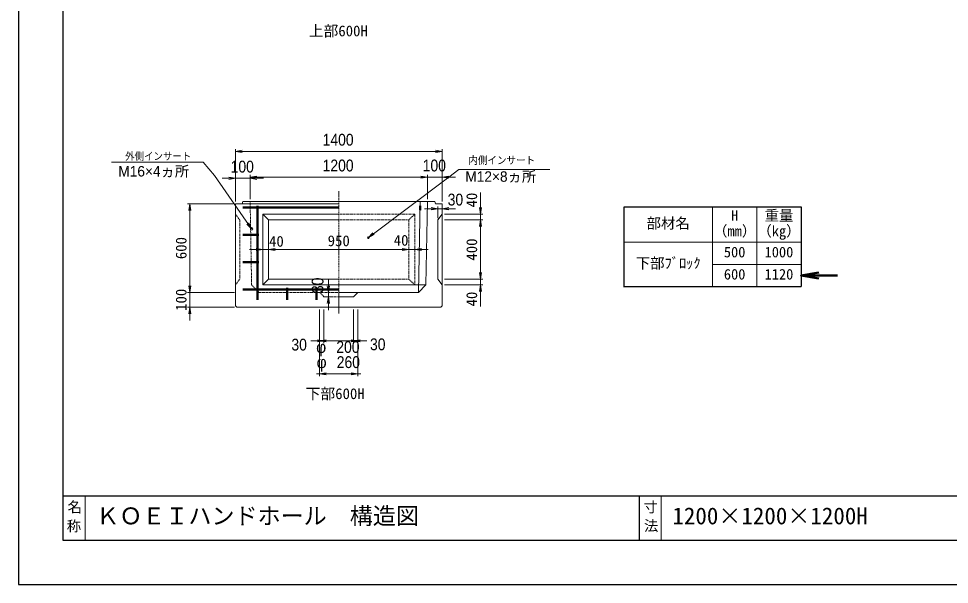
# Model space of a CAD drawing. Units: millimetres, scale not verified. Extents: x -210 to 210, y -148 to 148.
# Drawn here: x -210 to 0, y -148.5 to -20.9 of the extents above; entities that cross this region are included whole.
import ezdxf
from ezdxf.enums import TextEntityAlignment as Align

# ---------------------------------------------------------------- set-up
doc = ezdxf.new("R2010")
doc.units = ezdxf.units.MM
doc.linetypes.add('USER1', pattern=[12.95, 6.35, -3.175, 0.25, -3.175])
doc.linetypes.add('USER2', pattern=[4.7625, 3.175, -1.5875])
doc.layers.add('0-0', color=7, linetype='Continuous')
for name, color, linetype, lineweight in [('0-1_0', 5, 'Continuous', 25), ('0-2_dims', 2, 'Continuous', 13), ('0-4_pen2実線', 3, 'Continuous', 13), ('0-5_pen3実線', 7, 'Continuous', 18), ('0-6_pen4実線', 6, 'Continuous', 25), ('0-7_pen1一点', 4, 'USER1', 13), ('0-8_pen2破線', 3, 'USER2', 13), ('0-9_鉄筋１', 7, 'Continuous', 50), ('0-A_鉄筋２', 7, 'Continuous', 50), ('0-B_draw', 7, 'Continuous', 13)]:
    doc.layers.add(name, color=color, linetype=linetype, lineweight=lineweight)
doc.styles.add('ＭＳ ゴシック', font='')
doc.styles.add('ＭＳ Ｐゴシック', font='')
doc.styles.get('ＭＳ ゴシック').set_extended_font_data('MS Gothic')
doc.styles.get('ＭＳ Ｐゴシック').set_extended_font_data('MS PGothic')

# ---------------------------------------------------------------- blocks, each defined once
blk = doc.blocks.new('部分図 1')
at = {"layer": '0-1_0'}
blk.add_lwpolyline([(0, 0), (12600, 0), (12600, 8910), (0, 8910)], close=True, dxfattribs=at)
at = {"layer": '0-2_dims'}
for p, q in [((1467, 2591), (1467, 2945.21)), ((2867, 2930.21), (1467, 2930.21)), ((2867, 2591), (2867, 2945.21)), ((1467, 2748.17), (1377, 2748.17)), ((1467, 2591), (1467, 2763.17)), ((1467, 2748.17), (1567, 2748.17)), ((1567, 2606), (1567, 2770.67)), ((1567, 2606), (1567, 2763.17)), ((1567, 2755.67), (2767, 2755.67)), ((1567, 2748.17), (1657, 2748.17)), ((2767, 2755.67), (2677, 2755.67)), ((2767, 2606), (2767, 2770.67)), ((2767, 2606), (2767, 2770.67)), ((2767, 2755.67), (2867, 2755.67)), ((2867, 2591), (2867, 2770.67)), ((2867, 2755.67), (2957, 2755.67)), ((2837, 2542.11), (2747, 2542.11)), ((2837, 2478), (2837, 2557.11)), ((2837, 2542.11), (2867, 2542.11)), ((2867, 2521), (2867, 2557.11)), ((2867, 2542.11), (2957, 2542.11)), ((2097, 1976), (2097, 2066)), ((2097, 1976), (2112, 1976)), ((2097, 1946), (2097, 1976)), ((2082, 1946), (2112, 1946)), ((2097, 1946), (2097, 1856)), ((2037, 1861), (2037, 1633)), ((2037, 1861), (2037, 1410)), ((2067, 1861), (2067, 1633)), ((2067, 1861), (2067, 1633)), ((2267, 1861), (2267, 1633)), ((2267, 1861), (2267, 1633)), ((2297, 1861), (2297, 1410)), ((2297, 1861), (2297, 1633)), ((2067, 1648), (1977, 1648)), ((2067, 1648), (2037, 1648)), ((2067, 1648), (2267, 1648)), ((2267, 1648), (2357, 1648)), ((2267, 1648), (2297, 1648)), ((2037, 1425), (2017, 1425)), ((2037, 1425), (2297, 1425)), ((2297, 1425), (2317, 1425))]:
    blk.add_line(p, q, dxfattribs=at)
at = {"layer": '0-2_dims', "lineweight": 18}
for p, q in [((1249.76, 2857), (628.3, 2857)), ((2979.54, 2808), (3596.01, 2808)), ((3126, 2506), (3126, 2651)), ((1452, 2576), (1144, 2576)), ((1159, 2576), (1159, 1976)), ((2882, 2506), (3141, 2506)), ((2882, 2466), (3141, 2466)), ((2882, 2466), (3141, 2466)), ((3126, 2506), (3126, 2466)), ((3126, 2466), (3126, 2376)), ((3126, 2466), (3126, 2066)), ((1652, 2266), (1652, 2281)), ((1692, 2266), (1692, 2281)), ((1692, 2266), (1692, 2281)), ((2642, 2266), (2642, 2281)), ((2642, 2266), (2642, 2281)), ((2682, 2266), (2682, 2281)), ((1652, 2266), (1562, 2266)), ((1652, 2266), (1692, 2266)), ((1692, 2266), (1782, 2266)), ((1692, 2266), (2642, 2266)), ((2642, 2266), (2552, 2266)), ((2642, 2266), (2682, 2266)), ((2682, 2266), (2772, 2266)), ((3126, 2066), (3126, 2156)), ((1159, 1976), (1159, 2066)), ((2882, 2066), (3141, 2066)), ((2882, 2066), (3141, 2066)), ((2882, 2026), (3141, 2026)), ((3126, 2066), (3126, 2026)), ((3126, 2026), (3126, 1881)), ((1452, 1976), (1144, 1976)), ((1462, 1976), (1144, 1976)), ((1159, 1976), (1159, 1876)), ((1462, 1876), (1144, 1876)), ((1159, 1876), (1159, 1786))]:
    blk.add_line(p, q, dxfattribs=at)
at = {"layer": '0-2_dims', "lineweight": 50}
blk.add_line((5296.61, 2090), (5543, 2090), dxfattribs=at)
at = {"layer": '0-2_dims'}
for points in [[(1512, 2937.71), (1467, 2930.21), (1512, 2922.71)], [(2822, 2922.71), (2867, 2930.21), (2822, 2937.71)], [(1577, 2406), (1324.94, 2766.25), (1249.76, 2857)], [(2367, 2346), (2912, 2755.67), (2979.54, 2808)], [(1422, 2740.67), (1467, 2748.17), (1422, 2755.67)], [(1612, 2763.17), (1567, 2755.67), (1612, 2748.17)], [(1612, 2755.67), (1567, 2748.17), (1612, 2740.67)], [(2722, 2748.17), (2767, 2755.67), (2722, 2763.17)], [(2722, 2748.17), (2767, 2755.67), (2722, 2763.17)], [(2912, 2763.17), (2867, 2755.67), (2912, 2748.17)], [(2792, 2534.61), (2837, 2542.11), (2792, 2549.61)], [(2912, 2549.61), (2867, 2542.11), (2912, 2534.61)], [(1545.06, 2438.57), (1577, 2406), (1557.35, 2447.17)], [(2398.46, 2379.03), (2367, 2346), (2407.48, 2367.04)], [(2089.5, 2021), (2097, 1976), (2104.5, 2021)], [(2104.5, 1901), (2097, 1946), (2089.5, 1901)], [(2022, 1640.5), (2067, 1648), (2022, 1655.5)], [(2022, 1640.5), (2067, 1648), (2022, 1655.5)], [(2082, 1655.5), (2037, 1648), (2082, 1640.5)], [(2252, 1640.5), (2297, 1648), (2252, 1655.5)], [(2312, 1655.5), (2267, 1648), (2312, 1640.5)], [(2312, 1655.5), (2267, 1648), (2312, 1640.5)], [(2082, 1432.5), (2037, 1425), (2082, 1417.5)], [(2252, 1417.5), (2297, 1425), (2252, 1432.5)]]:
    blk.add_lwpolyline(points, dxfattribs=at)
at = {"layer": '0-2_dims', "lineweight": 18}
for points in [[(1166.5, 2531), (1159, 2576), (1151.5, 2531)], [(3118.5, 2551), (3126, 2506), (3133.5, 2551)], [(3133.5, 2421), (3126, 2466), (3118.5, 2421)], [(3133.5, 2421), (3126, 2466), (3118.5, 2421)], [(1607, 2258.5), (1652, 2266), (1607, 2273.5)], [(1737, 2273.5), (1692, 2266), (1737, 2258.5)], [(1737, 2273.5), (1692, 2266), (1737, 2258.5)], [(2597, 2258.5), (2642, 2266), (2597, 2273.5)], [(2597, 2258.5), (2642, 2266), (2597, 2273.5)], [(2727, 2273.5), (2682, 2266), (2727, 2258.5)], [(3118.5, 2111), (3126, 2066), (3133.5, 2111)], [(3118.5, 2111), (3126, 2066), (3133.5, 2111)], [(1151.5, 2021), (1159, 1976), (1166.5, 2021)], [(1151.5, 2021), (1159, 1976), (1166.5, 2021)], [(3133.5, 1981), (3126, 2026), (3118.5, 1981)], [(1166.5, 1831), (1159, 1876), (1151.5, 1831)]]:
    blk.add_lwpolyline(points, dxfattribs=at)
at = {"layer": '0-2_dims', "lineweight": 50}
blk.add_lwpolyline([(5416.61, 2110), (5296.61, 2090), (5416.61, 2070)], dxfattribs=at)
at = {"layer": '0-4_pen2実線'}
for centre, radius in [((1577, 2406), 8), ((2367, 2346), 6)]:
    blk.add_circle(centre, radius, dxfattribs=at)
at = {"layer": '0-5_pen3実線'}
for p, q in [((1517, 2591), (1512, 2576)), ((1517, 2591), (1512, 2576)), ((2167, 2591), (1517, 2591)), ((2167, 2591), (2817, 2591)), ((2718.08, 2591), (2707, 1976)), ((2817, 2591), (2822, 2576)), ((2817, 2591), (2822, 2576)), ((1467, 2576), (1467, 1886)), ((2167, 2576), (1467, 2576)), ((2867, 2576), (2822, 2576)), ((2867, 2576), (2822, 2576)), ((2867, 1886), (2867, 2576)), ((4696.61, 2555.38), (4696.61, 2015.38)), ((4996.61, 2555.38), (4996.61, 2015.38)), ((2867, 2506), (2837, 2466)), ((2837, 2466), (2837, 2066)), ((4096.61, 2315.38), (5296.61, 2315.38)), ((4696.61, 2165.38), (5296.61, 2165.38)), ((1652, 2026), (2757, 2026)), ((2837, 2066), (2867, 2026)), ((2167, 1976), (2707, 1976)), ((2167, 1976), (2707, 1976)), ((2267, 1946), (2297, 1976)), ((2167, 1946), (2267, 1946)), ((2167, 1946), (2267, 1946)), ((1467, 1886), (1477, 1876)), ((1477, 1876), (2857, 1876)), ((2867, 1886), (2857, 1876)), ((450, 600), (450, 300)), ((4350, 600), (4350, 300))]:
    blk.add_line(p, q, dxfattribs=at)
blk.add_lwpolyline([(2767, 2591), (2757, 2026), (2707, 1976)], dxfattribs=at)
at = {"layer": '0-6_pen4実線'}
for p, q in [((4096.61, 2555.38), (5296.61, 2555.38)), ((4096.61, 2552.38), (4096.61, 2012.38)), ((5296.61, 2555.38), (5296.61, 2015.38)), ((4096.61, 2015.38), (5296.61, 2015.38)), ((300, 600), (12300, 600)), ((4200, 600), (4200, 300))]:
    blk.add_line(p, q, dxfattribs=at)
blk.add_lwpolyline([(300, 300), (12300, 300), (12300, 8610), (300, 8610)], close=True, dxfattribs=at)
at = {"layer": '0-7_pen1一点'}
blk.add_line((2167, 2661), (2167, 1830.58), dxfattribs=at)
at = {"layer": '0-8_pen2破線'}
for p, q in [((1577, 2026), (1567, 2591)), ((1467, 2506), (1497, 2466)), ((2167, 2506), (2682, 2506)), ((2167, 2466), (2642, 2466)), ((2681, 2506), (2641, 2466)), ((2642, 2466), (2642, 2066)), ((2682, 2506), (2682, 2026)), ((1627, 1976), (1577, 2026)), ((2167, 2066), (2642, 2066)), ((2642, 2066), (2682, 2026)), ((1627, 1976), (2167, 1976)), ((2067, 1946), (2037, 1976)), ((2067, 1946), (2167, 1946))]:
    blk.add_line(p, q, dxfattribs=at)
blk.add_lwpolyline([(1497, 2466), (1497, 2066), (1467, 2026)], dxfattribs=at)
at = {"layer": '0-9_鉄筋１'}
for p, q in [((1617, 2561), (1617, 1966)), ((1617, 2551), (2167, 2551)), ((2717, 2561), (2717, 2531.29)), ((1617, 1996), (2167, 1996)), ((1817, 2006), (1817, 1966)), ((2017, 2006), (2017, 1966))]:
    blk.add_line(p, q, dxfattribs=at)
at = {"layer": '0-A_鉄筋２'}
for p, q in [((1617, 2551), (1517, 2551)), ((2717, 2551), (2717.35, 2551)), ((1517, 2366), (1627, 2366)), ((1517, 2181), (1627, 2181)), ((1617, 1996), (1517, 1996)), ((1617, 1966), (1617, 1926)), ((1817, 1966), (1817, 1926)), ((2017, 1966), (2017, 1926))]:
    blk.add_line(p, q, dxfattribs=at)
at = {"layer": '0-B_draw'}
for p, q in [((1652, 2506), (2167, 2506)), ((1652, 2506), (1692, 2466)), ((1652, 2506), (1652, 2026)), ((1692, 2466), (2167, 2466)), ((1692, 2466), (1692, 2066)), ((1692, 2066), (1652, 2026)), ((1692, 2066), (2167, 2066))]:
    blk.add_line(p, q, dxfattribs=at)
at = {"layer": '0-2_dims', "color": 7, "style": 'ＭＳ Ｐゴシック', "width": 0.9}
for s, height, p in [('1400', 79.98, (2057.91, 2945.21)), ('外側インサート', 50.68, (721.37, 2857)), ('内側インサート', 51.2, (3044.38, 2829.21)), ('100', 79.98, (1435.18, 2763.17)), ('1200', 79.98, (2057.91, 2770.67)), ('100', 79.98, (2735.18, 2770.67)), ('30', 79.98, (2904.24, 2540.07)), ('30', 79.98, (1846.45, 1558.45)), ('200', 79.98, (2150.36, 1542.45)), ('30', 79.98, (2378.45, 1560.45)), ('260', 79.98, (2153.36, 1440))]:
    blk.add_text(s, height=height, dxfattribs=at).set_placement(p, align=Align.BOTTOM_LEFT)
at = {"layer": '0-2_dims', "color": 7}
for s, height, style, p in [('M16×4ヵ所', 70.81, 'ＭＳ Ｐゴシック', (675, 2739)), ('M12×8ヵ所', 70.81, 'ＭＳ Ｐゴシック', (3023.81, 2703.37)), ('40', 73.31, 'ＭＳ ゴシック', (1695, 2263)), ('950', 73.31, 'ＭＳ ゴシック', (2092, 2266.5)), ('40', 73.31, 'ＭＳ ゴシック', (2539, 2270)), ('φ', 79.98, 'ＭＳ Ｐゴシック', (2014, 1542.45)), ('φ', 79.98, 'ＭＳ Ｐゴシック', (2017, 1440))]:
    blk.add_text(s, height=height, dxfattribs=dict(at, style=style)).set_placement(p, align=Align.BOTTOM_LEFT)
at = {"layer": '0-2_dims', "color": 7, "style": 'ＭＳ ゴシック'}
for s, p in [('40', (3125.5, 2551)), ('600', (1158.5, 2201)), ('400', (3125.5, 2191)), ('100', (1158.5, 1851)), ('40', (3125.5, 1881))]:
    blk.add_text(s, height=73.31, rotation=90, dxfattribs=at).set_placement(p, align=Align.BOTTOM_LEFT)
at = {"layer": '0-2_dims', "color": 7, "style": 'ＭＳ Ｐゴシック', "width": 0.9}
blk.add_text('30', height=79.98, rotation=90, dxfattribs=at).set_placement((2087.55, 1971.45), align=Align.BOTTOM_LEFT)
at = {"layer": '0-5_pen3実線', "style": 'ＭＳ ゴシック'}
for s, height, p in [('上部600H', 73.31, (1964, 3687)), ('H', 71.47, (4822.24, 2439.13)), ('重量', 71.47, (5049.13, 2439.14)), ('部材名', 71.47, (4250.39, 2386.64)), ('（mm）', 71.49, (4700.35, 2334.12)), ('（kg）', 71.49, (5000.35, 2334.12)), ('500', 71.47, (4773.5, 2191.64)), ('1000', 71.47, (5049.12, 2191.64)), ('下部ﾌﾞﾛｯｸ', 71.48, (4177.25, 2116.63)), ('600', 71.48, (4773.49, 2041.63)), ('1120', 71.47, (5049.12, 2041.64)), ('下部600H', 73.31, (1943, 1232)), ('名', 71.47, (330.86, 466.05)), ('寸', 71.38, (4229.1, 466.63)), ('ＫＯＥＩハンドホール\u3000構造図', 114.4, (525, 372)), ('1200×1200×1200H', 114.4, (4425, 372.01)), ('法', 71.44, (4232.55, 339.37)), ('称', 71.43, (325.72, 337.31))]:
    blk.add_text(s, height=height, dxfattribs=at).set_placement(p, align=Align.BOTTOM_LEFT)

msp = doc.modelspace()

# ---------------------------------------------------------------- block references
at = {"layer": '0-0', "xscale": 0.03333333, "yscale": 0.03333333}
msp.add_blockref('部分図 1', (-210, -148.5), dxfattribs=at)

doc.saveas('drawing.dxf')
